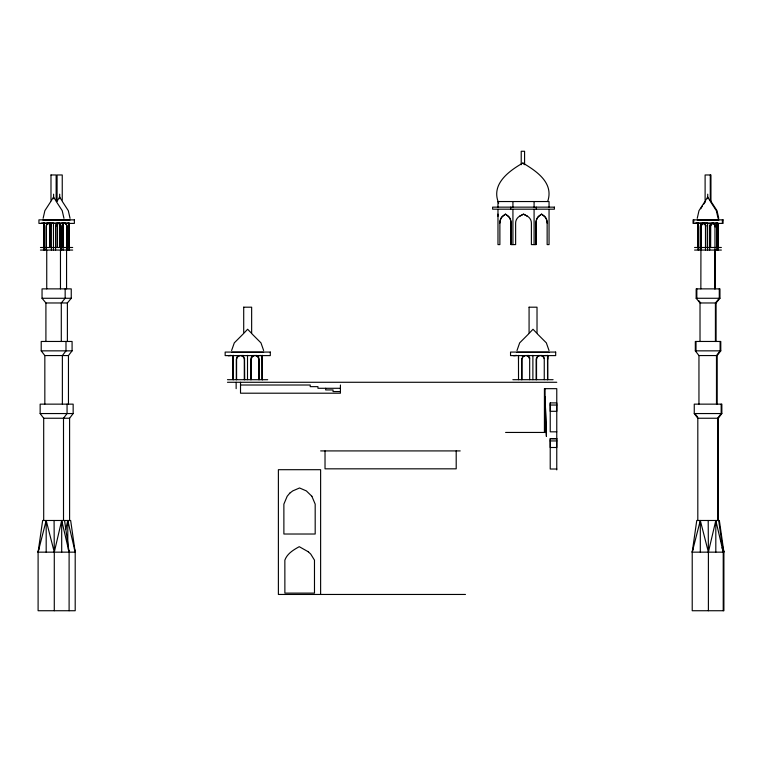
<?xml version="1.0" encoding="UTF-8"?>
<svg xmlns="http://www.w3.org/2000/svg" width="762" height="762" viewBox="0 0 762 762"><rect width="100%" height="100%" fill="white"/><g stroke="black" fill="none" stroke-linecap="round" stroke-linejoin="round"><path stroke-width="1.14" d="M44.129 227.019L44.167 223.19L44.206 250.06M44.091 247.488L44.091 223.161L69.209 223.161L69.209 247.488M50.216 247.488L50.263 223.19L50.302 247.488L50.187 223.161L47.996 223.323M50.33 247.488L50.33 223.161L47.092 223.399M59.55 247.488L59.55 223.161L56.398 223.266M62.97 247.488L62.97 223.161L60.77 223.399M63.113 247.488L63.113 223.161M69.066 247.488L69.066 223.161L66.865 223.399M233.096 355.378L233.096 379.695L233.191 355.53L233.267 359.226M233.315 379.695L233.315 355.378M236.306 379.695L236.306 359.226L237.477 356.521L239.268 355.53M236.582 379.695L236.582 359.226L237.125 357.311L239.582 355.53M244.297 379.695L244.297 359.226L243.126 356.521L241.335 355.53M244.688 379.695L244.545 358.235M247.507 379.695L247.507 355.378M250.774 379.695L250.774 359.226L251.317 357.311L253.775 355.53M251.165 379.695L251.165 359.226L252.327 356.521L254.117 355.53M258.88 379.695L258.88 359.226L257.689 356.521L255.87 355.53M259.147 379.695L259.147 359.226L258.613 357.311L256.184 355.53M262.138 379.695L262.138 355.378M262.309 379.695L262.233 355.53M262.357 379.695L262.357 355.378M320.621 594.455L320.621 469.697L278.387 469.697L278.387 594.455L465.477 594.455M497.977 216.246L497.977 214.141M549.05 209.483L549.05 244.602L547.145 244.602L547.145 223.076A7.887 5.572 90 0 0 544.354 216.246L541.515 214.141L538.782 216.246A7.887 5.572 90 0 0 535.991 223.076L535.991 244.602L531.39 244.602L531.39 223.076A7.887 7.887 0 0 0 527.456 216.246L523.437 214.141L519.57 216.246A7.887 7.887 0 0 0 515.626 223.076L515.626 244.602L511.026 244.602L511.026 223.076A7.887 5.572 -90 0 0 508.244 216.246L505.397 214.141L502.672 216.246A7.887 5.572 -90 0 0 499.882 223.076L499.882 244.602L497.977 244.602L497.977 209.483M518.522 379.695L518.474 355.378M521.218 164.697L521.218 151.267L524.58 151.267L524.58 164.697L522.894 163.02C508.54 171.202 490.69 184.442 498.691 203.121M521.684 379.695L521.684 359.226L522.856 356.521L524.647 355.53M521.951 379.695L521.951 359.226L523.142 356.521L524.961 355.53M529.676 379.695L529.676 359.226L528.504 356.521L526.713 355.53M532.886 379.695L532.886 355.378M535.991 244.602L535.991 223.076A7.887 5.572 -90 0 1 538.782 216.246L541.62 214.141L544.354 216.246A7.887 5.572 -90 0 1 547.145 223.076M536.143 379.695L536.143 359.226L536.686 357.311L539.153 355.53M536.534 379.695L536.534 359.226L537.705 356.521L539.496 355.53M544.259 379.695L544.259 359.226L543.068 356.521L541.249 355.53M547.564 379.695L547.516 355.378M547.735 379.695L547.735 355.378M550.221 438.702L550.221 447.494L556.774 447.494L556.765 438.702L550.221 438.702L550.221 469.021L556.774 469.021M550.231 402.908L550.231 411.29L556.784 411.29L556.784 402.908L550.231 402.908L550.231 431.825L556.784 431.825M698.211 247.488L698.211 223.161L717.232 223.161L717.232 247.488M698.354 247.488L698.354 223.161L695.115 223.399M710.27 174.974L710.27 201.187L707.66 197.034L705.117 201.187L705.107 174.974L710.946 174.974L710.946 201.187L709.86 199.53M717.09 247.488L717.09 223.161L714.889 223.399M717.909 247.488L717.909 223.161M518.522 359.226L518.541 356.521M547.564 359.226L547.611 355.53M63.084 227.019L63.046 223.19L63.113 250.06M43.129 218.313L44.872 210.655L50.74 201.606M697.249 218.313L698.992 210.655L704.86 201.606M231.61 350.52L234.296 342.871L243.326 333.823M516.988 350.52L519.665 342.871L528.704 333.823M65.665 529.533L67.789 520.484L75.2 552.155L38.1 552.155L42.643 520.484L70.656 520.484L75.2 552.155L75.2 610.733L38.1 610.733L38.1 552.155L39.157 547.63M723.224 610.733L723.224 552.155L692.22 552.155L696.763 520.484L719.357 520.484L723.9 552.155L723.9 610.733L692.22 610.733L692.22 552.155L693.01 548.764M547.668 201.539C554.088 182.87 536.6 171.221 522.894 163.02M69.104 610.733L69.104 552.155L61.693 520.484L54.283 552.155L54.283 610.733M718.68 520.484L723.224 552.155L715.813 520.484L708.393 552.155L708.393 610.733M38.1 552.155L46.187 520.484L54.283 552.155L54.083 520.484M692.22 552.155L700.307 520.484L708.393 552.155L708.203 520.484M700.764 208.759L702.402 205.921M57.093 201.187L59.636 197.034L62.246 201.187L62.246 174.974L57.083 174.974L57.083 201.187M703.659 204.197L705.536 201.606M69.599 520.484L69.599 418.243L73.152 413.547L73.152 404.146L40.148 404.146L40.148 413.547L43.691 418.243L43.701 520.484M718.299 520.484L718.299 418.243L721.852 413.547L721.852 404.146L694.258 404.146L694.258 413.547L697.811 418.243L697.811 520.484M65.989 341.462L65.989 350.853L62.37 355.559L62.37 404.05M68.456 404.05L68.456 355.559L72.085 350.853L72.085 341.462L41.215 341.462L41.215 350.853L44.834 355.559L44.834 404.05M717.156 404.05L717.156 355.559L720.785 350.853L720.785 341.462L695.325 341.462L695.325 350.853L698.954 355.559L698.954 404.05M61.293 341.538L61.293 302.971L65.161 298.275L65.161 288.874M67.389 341.538L67.389 302.971L71.247 298.275L71.247 288.874L42.043 288.874L42.043 298.275L45.911 302.971L45.911 341.538M716.089 341.538L716.089 302.971L719.957 298.275L719.957 288.874L696.163 288.874L696.163 298.275L700.021 302.971L700.021 341.538M289.75 493.195L287.179 496.272L283.874 504.13L283.883 534.019L315.192 534.019L315.182 504.13L311.877 496.272M62.684 224.314C64.437 221.599 67.58 224.6 67.123 227.019L67.123 250.06M289.731 493.195L292.751 490.899L299.542 487.975L306.334 490.899L311.887 496.272M705.488 250.06L705.488 227.019C706.174 222.304 699.621 222.304 700.297 227.019L700.297 250.06M62.989 223.704C65.094 222.047 67.189 224.981 66.942 227.019L66.942 250.06M519.57 216.246L523.589 214.141L527.456 216.246M40.996 223.399L44.234 223.161L44.091 250.06M40.805 223.399L44.091 223.161M694.925 223.399L698.211 223.161M695.601 223.399L698.887 223.161M258.756 355.606L261.014 355.454M544.135 355.606L546.392 355.454M228.333 355.606L231.324 355.473M513.712 355.606L516.703 355.473M228.038 355.606L231.077 355.473M513.417 355.606L516.446 355.473M47.482 223.361L50.616 223.266M46.101 223.399L53.464 223.161L53.464 250.06M700.221 223.399L707.584 223.161L707.584 250.06M702.278 223.361L704.364 223.295M57.293 223.314L59.617 223.256M63.379 223.314L65.713 223.256M710.917 223.342L713.737 223.256M236.191 355.606L243.449 355.473M521.56 355.606L528.828 355.473M252.432 355.54L256.842 355.473M537.81 355.54L542.22 355.473M43.91 220.085L43.139 220.085L70.037 220.085M717.185 220.085L718.737 220.085L697.259 220.085M40.443 247.488L72.685 247.488M694.563 247.488L721.385 247.488M40.443 250.06L72.685 250.06M694.563 250.06L721.385 250.06M42.043 298.275L71.247 298.275M696.163 298.275L719.957 298.275M45.911 302.971L61.293 302.971M62.008 302.971L67.389 302.971M700.021 302.971L716.089 302.971M41.215 350.853L65.989 350.853M66.361 350.853L72.085 350.853M695.325 350.853L720.785 350.853M231.629 352.301L263.633 352.301M516.998 352.301L549.011 352.301M44.834 355.559L68.456 355.559M698.954 355.559L717.156 355.559M227.476 379.695L267.7 379.695M512.855 379.695L553.079 379.695M227.476 382.276L556.774 382.276M240.516 385.01L310.22 385.01L310.22 386.648L317.945 386.648L317.945 388.287L340.423 388.287M340.423 391.563L333.051 391.563L333.051 389.925L325.669 389.925L325.669 388.287M550.231 405.032L556.784 405.032M40.148 413.547L73.152 413.547M694.258 413.547L721.852 413.547M43.691 418.243L69.599 418.243M697.811 418.243L718.299 418.243M505.597 432.445L545.078 432.445L545.078 388.668M551.507 438.674L556.774 438.674M550.221 440.941L556.774 440.941M320.65 450.913L460.2 450.913M713.689 223.323C711.584 222.666 710.289 225.238 710.375 227.019L710.375 247.488M704.469 223.323C702.354 222.666 701.069 225.238 701.154 227.019L701.154 250.06M713.899 223.323L711.927 223.704L710.717 226.028L710.632 247.488M704.24 223.323L702.278 223.704L700.973 227.019L700.859 288.865M527.056 355.53L528.037 355.911M241.678 355.53L244.145 357.311M541.563 355.53L542.525 355.911M308.315 551.793L299.247 546.678C293.456 549.907 287.245 553.555 284.855 560.146L284.874 593.112L314.487 593.112L314.477 560.146L310.744 554.088L308.305 551.793M537.305 333.823L546.344 342.871L549.021 350.52M251.927 333.823L260.966 342.871L263.642 350.52M704.869 223.704L705.412 224.314M56.169 223.704L57.464 227.019L57.464 247.488M698.773 300.628L700.697 302.971M528.876 356.521L529.923 358.235M543.354 356.521L544.382 358.235M694.934 413.547L697.782 417.3M711.127 201.606L717.004 210.655L718.747 218.313M710.451 201.606L716.328 210.655L718.071 218.313M62.427 201.606L68.304 210.655L70.047 218.313M56.331 201.606L62.208 210.655L63.951 218.313M714.87 224.314L715.289 225.104M56.95 224.314L57.626 226.028M51.54 226.028C51.254 221.732 45.644 223.171 46.358 227.019L46.358 250.06M705.822 225.104L706.079 226.028M722.747 547.63L723.9 552.155L721.252 540.849M722.071 547.63L723.224 552.155M74.333 548.764L75.2 552.155M68.237 548.764L69.104 552.155L64.56 520.484M715.147 227.019C715.823 222.304 709.27 222.304 709.955 227.019L709.955 247.488M547.64 355.53L547.688 359.226M262.261 355.53L262.309 359.226M722.395 219.856L722.395 223.399M721.176 404.146L721.176 413.547L717.623 418.243L717.623 520.484M720.109 341.462L720.109 350.853L716.48 355.559L716.48 404.05M719.28 288.874L719.28 298.275L715.413 302.971L715.413 341.538M717.909 250.06L717.842 223.19L717.794 250.06M717.232 250.06L717.166 223.19L717.118 250.06M715.813 520.484L715.813 552.155M715.261 250.06L715.261 288.865M714.966 250.06L714.966 227.019C715.642 222.304 709.031 222.304 709.698 227.019L709.698 250.06M714.585 250.06L714.585 288.865M707.717 194.186L707.717 198.73M705.745 247.488L705.745 227.019C706.412 222.304 699.802 222.304 700.478 227.019L700.478 250.06M700.307 520.484L700.307 552.155M696.839 288.874L696.839 298.275M696.011 341.462L696.011 350.853M693.725 219.856L693.725 223.399M556.765 469.897L556.774 388.668L544.42 388.668L544.42 432.445M549.05 207.15L549.05 201.539L497.977 201.539L497.977 207.15M536.305 207.15L536.305 209.188M534.086 201.539L534.086 207.15M534.086 209.483L534.086 244.602M512.931 201.539L512.931 207.15M512.931 209.483L512.931 244.602M511.026 244.602L511.026 223.076A7.887 5.572 90 0 0 508.244 216.246L505.511 214.141L502.672 216.246A7.887 5.572 90 0 0 499.882 223.076M510.711 207.15L510.711 209.188M456.2 450.913L456.2 468.83L325.022 468.83L325.022 450.913M340.423 385.01L340.423 393.202L240.516 393.202L240.516 382.276M236.144 382.276L236.144 388.668M69.209 250.06L69.132 223.19L69.094 250.06M67.789 520.484L67.789 546.297M67.056 404.146L67.056 413.547L63.503 418.243L63.513 520.484M66.561 250.06L66.561 288.865M61.693 520.484L61.693 552.155M61.027 250.06L61.027 227.019C61.703 222.304 55.159 222.304 55.836 227.019L55.836 247.488M60.855 250.06L60.855 227.019C61.522 222.304 54.912 222.304 55.578 227.019L55.578 250.06M60.465 250.06L60.465 288.865M59.693 194.186L59.693 198.73M53.597 194.186L53.597 198.73M51.378 250.06L51.378 227.019C52.054 222.304 45.501 222.304 46.187 227.019L46.187 250.06M46.739 250.06L46.739 288.865M46.187 520.484L46.187 552.155M50.987 174.974L50.987 201.187L53.54 197.034L56.15 201.187L56.15 174.974L50.987 174.974M243.707 307.191L243.707 333.404L247.631 329.251L251.65 333.404L251.65 307.191L243.707 307.191M529.076 307.191L529.076 333.404L533.009 329.251L537.019 333.404L537.019 307.191L529.076 307.191M698.249 226.028L698.24 250.06L698.287 223.19L698.249 226.028M554.403 207.15L492.614 207.15L492.614 209.188L554.403 209.188L554.403 207.15M74.371 219.856L38.938 219.856L38.938 223.399L74.371 223.399L74.371 219.856M723.071 219.856L693.049 219.856L693.049 223.399L723.071 223.399L723.071 219.856M270.3 352.073L225.161 352.073L225.161 355.606L270.3 355.606L270.3 352.073M555.679 352.073L510.54 352.073L510.54 355.606L555.679 355.606L555.679 352.073M546.411 436.397L545.078 396.535L546.411 436.397"/></g></svg>
